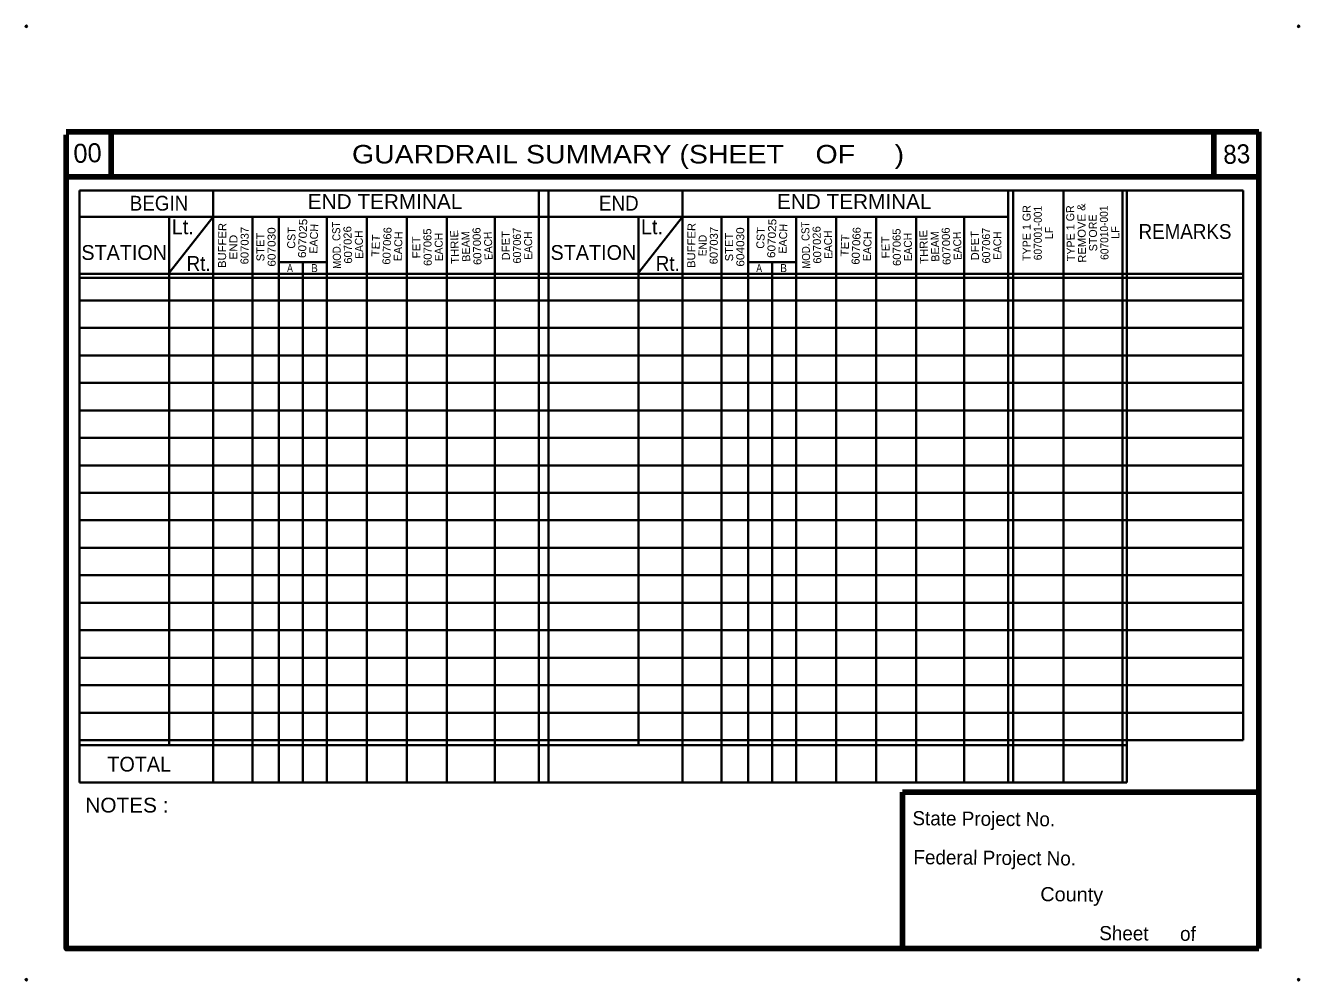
# Model space of a CAD drawing. Extents: x -5579 to -3987, y -18959 to -17766.
import ezdxf
from ezdxf.enums import TextEntityAlignment as Align

# ---------------------------------------------------------------- set-up
doc = ezdxf.new("R2010")
doc.units = 0
doc.header["$LTSCALE"] = 4
doc.header["$PDMODE"] = 32
doc.header["$PDSIZE"] = 2
doc.layers.add('1', color=7, linetype='Continuous', lineweight=35)
doc.layers.add('3', color=7, linetype='Continuous')

msp = doc.modelspace()

# ---------------------------------------------------------------- linework, layer by layer
at = {"layer": '1', "lineweight": 100}
for p, q in [((-4038.302, -17899.293), (-5528.202, -17899.293)), ((-5472.03, -17902.787), (-5472.03, -17955.465)), ((-4094.454, -17899.293), (-4094.454, -17955.465)), ((-4038.302, -17899.293), (-4038.302, -18919.131)), ((-4038.302, -17955.465), (-5528.202, -17955.465)), ((-4483.323, -18723.738), (-4038.302, -18723.738)), ((-4483.323, -18723.738), (-4483.323, -18919.131)), ((-4038.302, -18919.131), (-4677.438, -18919.131))]:
    msp.add_line(p, q, dxfattribs=at)
at = {"layer": '1'}
for p, q in [((-5511.708, -17972.438), (-5511.708, -18711.896)), ((-5511.708, -17972.438), (-4057.751, -17972.438)), ((-5344.502, -17972.438), (-5344.502, -18711.896)), ((-4937.6, -17972.438), (-4937.6, -18711.896)), ((-4925.6, -17972.438), (-4925.6, -18711.896)), ((-4758.394, -17972.438), (-4758.394, -18711.896)), ((-4351.492, -17972.438), (-4351.492, -18711.896)), ((-4345.2, -17972.438), (-4345.2, -18711.896)), ((-4282.3, -17972.438), (-4282.3, -18711.896)), ((-4208.7, -17972.438), (-4208.7, -18711.896)), ((-4203.2, -17972.438), (-4203.2, -18711.896)), ((-4057.751, -17972.438), (-4057.751, -18658.84)), ((-5511.708, -18005.1), (-4351.492, -18005.1)), ((-5399.384, -18005.1), (-5399.384, -18665.09)), ((-5399.384, -18075.396), (-5344.502, -18005.1)), ((-5295.502, -18005.1), (-5295.502, -18711.896)), ((-5262.502, -18005.1), (-5262.502, -18711.896)), ((-5202.502, -18005.1), (-5202.502, -18711.896)), ((-5152.502, -18005.1), (-5152.502, -18711.896)), ((-5102.502, -18005.1), (-5102.502, -18711.896)), ((-5052.502, -18005.1), (-5052.502, -18711.896)), ((-4992.502, -18005.1), (-4992.502, -18711.896)), ((-4813.276, -18005.1), (-4813.276, -18665.09)), ((-4813.276, -18075.396), (-4758.394, -18005.1)), ((-4709.394, -18005.1), (-4709.394, -18711.896)), ((-4676.394, -18005.1), (-4676.394, -18711.896)), ((-4616.394, -18005.1), (-4616.394, -18711.896)), ((-4566.394, -18005.1), (-4566.394, -18711.896)), ((-4516.394, -18005.1), (-4516.394, -18711.896)), ((-4466.394, -18005.1), (-4466.394, -18711.896)), ((-4406.394, -18005.1), (-4406.394, -18711.896)), ((-5262.502, -18061.8), (-5202.502, -18061.8)), ((-5232.502, -18061.8), (-5232.502, -18711.896)), ((-4676.394, -18061.8), (-4616.394, -18061.8)), ((-4646.394, -18061.8), (-4646.394, -18711.896)), ((-5511.708, -18076.626), (-4057.751, -18076.626)), ((-5511.708, -18081.626), (-4057.751, -18081.626)), ((-5511.708, -18109.702), (-4057.751, -18109.702)), ((-5511.708, -18144.048), (-4057.751, -18144.048)), ((-5511.708, -18178.354), (-4057.751, -18178.354)), ((-5511.708, -18212.681), (-4057.751, -18212.681)), ((-5511.708, -18247.007), (-4057.751, -18247.007)), ((-5511.708, -18281.313), (-4057.751, -18281.313)), ((-5511.708, -18315.639), (-4057.751, -18315.639)), ((-5511.708, -18349.965), (-4057.751, -18349.965)), ((-5511.708, -18384.271), (-4057.751, -18384.271)), ((-5511.708, -18418.617), (-4057.751, -18418.617)), ((-5511.708, -18452.923), (-4057.751, -18452.923)), ((-5511.708, -18487.249), (-4057.751, -18487.249)), ((-5511.708, -18521.575), (-4057.751, -18521.575)), ((-5511.708, -18555.881), (-4057.751, -18555.881)), ((-5511.708, -18590.208), (-4057.751, -18590.208)), ((-5511.708, -18624.534), (-4057.751, -18624.534)), ((-5511.708, -18658.84), (-4057.751, -18658.84)), ((-5511.708, -18665.09), (-4203.2, -18665.09)), ((-5511.708, -18711.896), (-4203.2, -18711.896))]:
    msp.add_line(p, q, dxfattribs=at)
at = {"layer": '1', "lineweight": 100}
msp.add_lwpolyline([(-5528.202, -17902.787), (-5528.202, -18919.131), (-4039.78, -18919.131)], dxfattribs=at)
at = {"layer": '1'}
for p in [(-5578.043, -17767.3), (-3988.46, -17767.3), (-5578.043, -18958.03), (-3988.46, -18958.03)]:
    msp.add_point(p, dxfattribs=at)

# ---------------------------------------------------------------- texts
for s, height, rotation, p in [('00', 23.75, 2.121, (-5518.757, -17938.112)), ('State Project No.', 17.63, 359.537, (-4471.062, -18765.073)), ('Federal Project No.', 17.63, 359.537, (-4469.824, -18813.736)), ('Sheet      of', 17.63, 359.537, (-4237.689, -18908.587))]:
    msp.add_text(s, height=height, rotation=rotation, dxfattribs=at).set_placement(p)
for s, height, rotation, width, p in [('83', 23.75, 2.121, 0.95, (-4082.273, -17939.37)), ('County', 17.63, 359.537, 1.05, (-4311.313, -18859.924))]:
    msp.add_text(s, height=height, rotation=rotation, dxfattribs=dict(at, width=width)).set_placement(p)
for s, width, p in [('BEGIN', 0.95, (-5448.756, -17997.504)), ('END TERMINAL', 1.05, (-5226.377, -17995.402)), ('END', 0.95, (-4862.648, -17997.504)), ('END TERMINAL', 1.05, (-4640.269, -17995.402)), ('REMARKS', 0.95, (-4188.54, -18032.83)), ('Rt.', 0.95, (-5377.789, -18072.722)), ('Rt.', 0.95, (-4791.681, -18072.722)), ('NOTES :', 1.05, (-5504.219, -18749.218))]:
    msp.add_text(s, height=18.47, dxfattribs=dict(at, width=width)).set_placement(p)
for s, rotation, p in [('TYPE 1 GR', 90, (-4323.4, -18025.536)), ('TYPE 1 GR', 90.925, (-4268.54, -18025.69)), ('EACH', 87.969, (-5213.847, -18032.852)), ('EACH', 87.969, (-4627.74, -18032.852)), ('STORE', 90.925, (-4240.543, -18025.238)), ('CST', 87.969, (-5241.83, -18031.86)), ('EACH', 87.91, (-5108.492, -18042.267)), ('BEAM', 91.774, (-5023.988, -18042.214)), ('607067', 90.434, (-4960.078, -18041.207)), ('CST', 87.969, (-4655.722, -18031.86)), ('EACH', 87.91, (-4522.384, -18042.267)), ('BEAM', 91.774, (-4437.88, -18042.214)), ('607067', 90.434, (-4373.97, -18041.207)), ('LF', 90, (-4295.4, -18025.536)), ('LF', 90.925, (-4212.547, -18024.786))]:
    msp.add_text(s, height=10, rotation=rotation, dxfattribs=at).set_placement(p, align=Align.CENTER)
for s, rotation, width, p in [('607001-001', 90, 0.95, (-4309.4, -18025.536)), ('REMOVE &', 90.925, 1.05, (-4254.541, -18025.464)), ('607010-001', 90.925, 0.95, (-4226.545, -18025.012)), ('BUFFER', 89.509, 1.05, (-5328.311, -18041.055)), ('607025', 87.969, 1.1, (-5227.838, -18032.356)), ('MOD. CST', 91.389, 0.9, (-5185.425, -18040.588)), ('BUFFER', 89.509, 1.05, (-4742.204, -18041.055)), ('607025', 87.969, 1.1, (-4641.731, -18032.356)), ('MOD. CST', 91.389, 0.9, (-4599.317, -18040.588)), ('END ', 89.509, 1.1, (-5314.312, -18041.175)), ('607037', 89.509, 1.05, (-5300.312, -18041.295)), ('STET', 90.218, 1.05, (-5280.583, -18042.941)), ('607030', 90.218, 1.1, (-5266.583, -18042.888)), ('607026', 91.389, 1.05, (-5171.429, -18040.249)), ('EACH', 91.389, 0.95, (-5157.433, -18039.91)), ('TET', 87.91, 1.1, (-5136.473, -18041.246)), ('607066', 87.91, 1.05, (-5122.482, -18041.756)), ('FET', 90.685, 1.1, (-5085.766, -18043.323)), ('607065', 90.685, 1.05, (-5071.767, -18043.156)), ('EACH', 90.685, 0.95, (-5057.768, -18042.989)), ('THRIE', 91.774, 1.05, (-5037.981, -18042.647)), ('607006', 91.774, 1.05, (-5009.995, -18041.781)), ('EACH', 91.774, 0.95, (-4996.001, -18041.347)), ('DFET', 90.434, 1.05, (-4974.077, -18041.313)), ('EACH', 90.434, 0.95, (-4946.078, -18041.101)), ('END', 89.509, 0.95, (-4728.204, -18041.175)), ('607037', 89.509, 1.05, (-4714.205, -18041.295)), ('STET', 90.218, 1.05, (-4695.076, -18042.941)), ('604030', 90.218, 1.1, (-4681.076, -18042.888)), ('607026', 91.389, 1.05, (-4585.321, -18040.249)), ('EACH', 91.389, 0.95, (-4571.325, -18039.91)), ('TET', 87.91, 1.1, (-4550.365, -18041.246)), ('607066', 87.91, 1.05, (-4536.375, -18041.756)), ('FET', 90.685, 1.1, (-4499.659, -18043.323)), ('607065', 90.685, 1.05, (-4485.66, -18043.156)), ('EACH', 90.685, 0.95, (-4471.661, -18042.989)), ('THRIE', 91.774, 1.05, (-4451.874, -18042.647)), ('607006', 91.774, 1.05, (-4423.887, -18041.781)), ('EACH', 91.774, 0.95, (-4409.894, -18041.347)), ('DFET', 90.434, 1.05, (-4387.97, -18041.313)), ('EACH', 90.434, 0.95, (-4359.971, -18041.101))]:
    msp.add_text(s, height=10, rotation=rotation, dxfattribs=dict(at, width=width)).set_placement(p, align=Align.CENTER)
for s, p in [('Lt.', (-5396.226, -18026.923)), ('Lt.', (-4810.118, -18026.923)), ('STATION', (-5509.212, -18059.042)), ('STATION', (-4923.104, -18059.042)), ('TOTAL', (-5476.762, -18698.038))]:
    msp.add_text(s, height=18.47, dxfattribs=at).set_placement(p)
for s, width, p in [('A', 0.8, (-5248.6, -18074.1)), ('B', 0.95, (-5218.1, -18074.3)), ('A', 0.8, (-4662.492, -18074.1)), ('B', 0.95, (-4631.992, -18074.3))]:
    msp.add_text(s, height=10, dxfattribs=dict(at, width=width)).set_placement(p, align=Align.CENTER)
at = {"layer": '3', "width": 1.15}
msp.add_text('GUARDRAIL SUMMARY (SHEET    OF     )', height=23.13, dxfattribs=at).set_placement((-4826.312, -17938.631), align=Align.CENTER)

doc.saveas('drawing.dxf')
